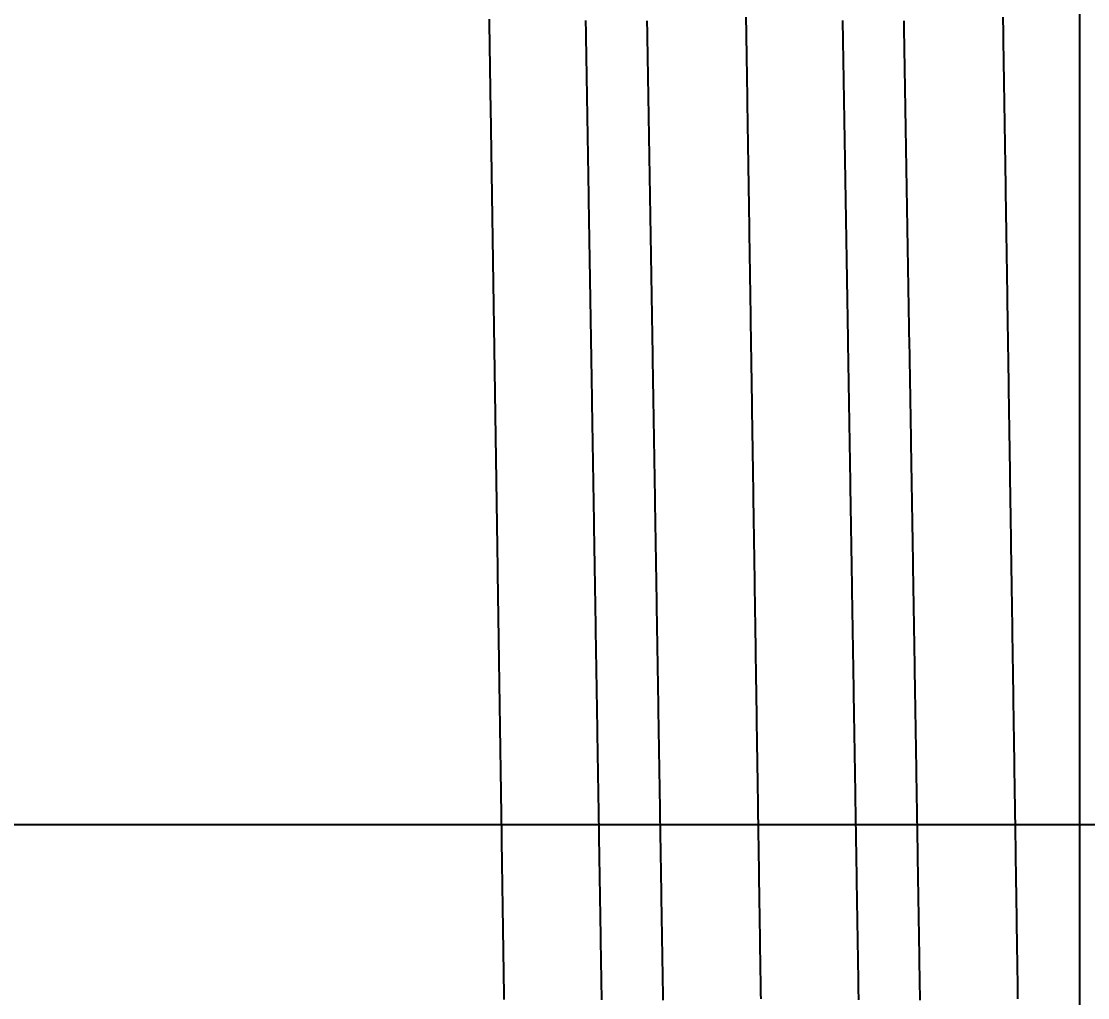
# Model space of a CAD drawing. Header units: millimetres. Extents: x 0 to 5600, y -67 to 2530.
# Drawn here: x 4103.94 to 4110.33, y 1457.49 to 1463.34 of the extents above; entities that cross this region are included whole.
import ezdxf
from ezdxf.lldxf.tags import DXFTag

# ---------------------------------------------------------------- set-up
doc = ezdxf.new("R2010")
doc.units = ezdxf.units.MM
for name, color, linetype in [('내부선 및 부속', 4, 'Continuous'), ('중심선', 1, 'DASHED'), ('치수선', 7, 'Continuous')]:
    doc.layers.add(name, color=color, linetype=linetype)
doc.styles.add('____', font='')
doc.styles.get('____').set_extended_font_data('굴림')
tags = doc.linetypes.add('DASHED', pattern=[25.72, 12.86, -12.86]).pattern_tags.tags
tags[6:7] = [DXFTag(74, 4), DXFTag(75, 0), DXFTag(340, '0'), DXFTag(46, 0.0), DXFTag(50, 0.0), DXFTag(44, 0.0), DXFTag(45, 0.0)]
tags[4:5] = [DXFTag(74, 4), DXFTag(75, 0), DXFTag(340, '0'), DXFTag(46, 0.0), DXFTag(50, 0.0), DXFTag(44, 0.0), DXFTag(45, 0.0)]
doc.dimstyles.new('MSADIM', dxfattribs={"dimtxt": 33, "dimasz": 17, "dimexe": 10, "dimexo": 7.5, "dimgap": 10, "dimtad": 0, "dimtih": 1, "dimtoh": 1, "dimdec": 0, "dimzin": 1, "dimdsep": 46, "dimtxsty": '____', "dimcen": 11.25, "dimadec": 0, "dimazin": 0, "dimtfac": 1, "dimtdec": 0, "dimtix": 1, "dimtmove": 0, "dimatfit": 3, "dimfxl": 1, "dimtolj": 1, "dimtzin": 1, "dimarcsym": 0})

# ---------------------------------------------------------------- blocks, each defined once
blk = doc.blocks.new('*D6')
at = {"layer": '치수선', "color": 0, "linetype": 'Continuous', "lineweight": -2, "transparency": 16777216}
for p, q in [((4756.2135, 1571.0221), (4756.2135, 1227.9146)), ((4056.2135, 1376.0221), (4056.2135, 1227.9146)), ((4073.2135, 1237.9146), (4369.083, 1237.9146)), ((4739.2135, 1237.9146), (4443.344, 1237.9146))]:
    blk.add_line(p, q, dxfattribs=at)
at = {"layer": '치수선', "color": 0, "linetype": 'Continuous', "transparency": 16777216}
for points in [[(4073.2135, 1240.7479), (4073.2135, 1235.0813), (4056.2135, 1237.9146)], [(4739.2135, 1240.7479), (4739.2135, 1235.0813), (4756.2135, 1237.9146)]]:
    blk.add_solid(points, dxfattribs=at)
at = {"layer": '치수선', "color": 0, "linetype": 'Continuous', "transparency": 16777216, "insert": (4406.2135, 1237.9146), "char_height": 25, "attachment_point": 5, "style": '____'}
blk.add_mtext('\\A1;700', dxfattribs=at)

msp = doc.modelspace()

# ---------------------------------------------------------------- linework, layer by layer
at = {"layer": '내부선 및 부속', "linetype": 'Continuous'}
msp.add_line((4110.2843, 1476.8664), (4110.2843, 1440.1779), dxfattribs=at)
at = {"layer": '내부선 및 부속', "linetype": 'Continuous', "flags": 128}
for points in [[(4106.7464, 1463.3521), (4106.7474, 1463.3261), (4106.7474, 1463.2991), (4106.7474, 1463.2731), (4106.7484, 1463.2471), (4106.7484, 1463.2201), (4106.7494, 1463.1941), (4106.7494, 1463.1681), (4106.7494, 1463.1411), (4106.7504, 1463.1151), (4106.7504, 1463.0891), (4106.7514, 1463.0621), (4106.7514, 1463.0361), (4106.7514, 1463.0101), (4106.7524, 1462.9831), (4106.7524, 1462.9571), (4106.7534, 1462.9301), (4106.7534, 1462.9041), (4106.7534, 1462.8781), (4106.7544, 1462.8511), (4106.7544, 1462.8251), (4106.7554, 1462.7991), (4106.7554, 1462.7721), (4106.7564, 1462.7461), (4106.7564, 1462.7201), (4106.7564, 1462.6931), (4106.7574, 1462.6671), (4106.7574, 1462.6411), (4106.7584, 1462.6141), (4106.7584, 1462.5881), (4106.7584, 1462.5621), (4106.7594, 1462.5351), (4106.7594, 1462.5091), (4106.7604, 1462.4831), (4106.7604, 1462.4561), (4106.7604, 1462.4301), (4106.7614, 1462.4041), (4106.7614, 1462.3771), (4106.7624, 1462.3511), (4106.7624, 1462.3241), (4106.7624, 1462.2981), (4106.7634, 1462.2721), (4106.7634, 1462.2451), (4106.7644, 1462.2191), (4106.7644, 1462.1931), (4106.7644, 1462.1661), (4106.7654, 1462.1401), (4106.7654, 1462.1141), (4106.7664, 1462.0871), (4106.7664, 1462.0611), (4106.7664, 1462.0351), (4106.7674, 1462.0081), (4106.7674, 1461.9821), (4106.7684, 1461.9561), (4106.7684, 1461.9291), (4106.7684, 1461.9031), (4106.7694, 1461.8771), (4106.7694, 1461.8501), (4106.7704, 1461.8241), (4106.7704, 1461.7981), (4106.7704, 1461.7711), (4106.7704, 1461.7711), (4106.7714, 1461.7451), (4106.7714, 1461.7181), (4106.7724, 1461.6921), (4106.7724, 1461.6661), (4106.7724, 1461.6391), (4106.7734, 1461.6131), (4106.7734, 1461.5871), (4106.7744, 1461.5601), (4106.7744, 1461.5341), (4106.7744, 1461.5081), (4106.7754, 1461.4811), (4106.7754, 1461.4551), (4106.7764, 1461.4291), (4106.7764, 1461.4021), (4106.7764, 1461.3761), (4106.7774, 1461.3501), (4106.7774, 1461.3231), (4106.7784, 1461.2971), (4106.7784, 1461.2711), (4106.7784, 1461.2441), (4106.7794, 1461.2181), (4106.7794, 1461.1921), (4106.7804, 1461.1651), (4106.7804, 1461.1391), (4106.7804, 1461.1121), (4106.7814, 1461.0861), (4106.7814, 1461.0601), (4106.7824, 1461.0331), (4106.7824, 1461.0071), (4106.7824, 1460.9811), (4106.7834, 1460.9541), (4106.7834, 1460.9281), (4106.7844, 1460.9021), (4106.7844, 1460.8751), (4106.7844, 1460.8491), (4106.7854, 1460.8231), (4106.7854, 1460.7961), (4106.7864, 1460.7701), (4106.7864, 1460.7441), (4106.7864, 1460.7171), (4106.7874, 1460.6911), (4106.7874, 1460.6651), (4106.7884, 1460.6381), (4106.7884, 1460.6121), (4106.7884, 1460.5861), (4106.7894, 1460.5591), (4106.7894, 1460.5331), (4106.7904, 1460.5061), (4106.7904, 1460.4801), (4106.7904, 1460.4541), (4106.7914, 1460.4271), (4106.7914, 1460.4011), (4106.7924, 1460.3751), (4106.7924, 1460.3481), (4106.7924, 1460.3221), (4106.7934, 1460.2961), (4106.7934, 1460.2691), (4106.7944, 1460.2431), (4106.7944, 1460.2171), (4106.7944, 1460.1901), (4106.7954, 1460.1641), (4106.7954, 1460.1381), (4106.7964, 1460.1111), (4106.7964, 1460.0851), (4106.7964, 1460.0591), (4106.7974, 1460.0321), (4106.7974, 1460.0061), (4106.7974, 1459.9801), (4106.7984, 1459.9531), (4106.7984, 1459.9271), (4106.7994, 1459.9001), (4106.7994, 1459.8741), (4106.7994, 1459.8481), (4106.8004, 1459.8211), (4106.8004, 1459.7951), (4106.8014, 1459.7691), (4106.8014, 1459.7421), (4106.8014, 1459.7161), (4106.8024, 1459.6901), (4106.8024, 1459.6631), (4106.8034, 1459.6371), (4106.8034, 1459.6111), (4106.8034, 1459.5841), (4106.8044, 1459.5581), (4106.8044, 1459.5321), (4106.8054, 1459.5051), (4106.8054, 1459.4791), (4106.8054, 1459.4531), (4106.8064, 1459.4261), (4106.8064, 1459.4001), (4106.8074, 1459.3741), (4106.8074, 1459.3471), (4106.8074, 1459.3211), (4106.8084, 1459.2941), (4106.8084, 1459.2681), (4106.8094, 1459.2421), (4106.8094, 1459.2151), (4106.8094, 1459.1891), (4106.8104, 1459.1631), (4106.8104, 1459.1361), (4106.8104, 1459.1361), (4106.8104, 1459.1101), (4106.8114, 1459.0841), (4106.8114, 1459.0571), (4106.8124, 1459.0311), (4106.8124, 1459.0051), (4106.8124, 1458.9781), (4106.8134, 1458.9521), (4106.8134, 1458.9261), (4106.8144, 1458.8991), (4106.8144, 1458.8731), (4106.8144, 1458.8471), (4106.8154, 1458.8201), (4106.8154, 1458.7941), (4106.8164, 1458.7681), (4106.8164, 1458.7411), (4106.8164, 1458.7151), (4106.8174, 1458.6881), (4106.8174, 1458.6621), (4106.8184, 1458.6361), (4106.8184, 1458.6091), (4106.8184, 1458.5831), (4106.8194, 1458.5571), (4106.8194, 1458.5301), (4106.8204, 1458.5041), (4106.8204, 1458.4781), (4106.8204, 1458.4511), (4106.8214, 1458.4251), (4106.8214, 1458.3991), (4106.8214, 1458.3721), (4106.8224, 1458.3461), (4106.8224, 1458.3201), (4106.8234, 1458.2931), (4106.8234, 1458.2671), (4106.8234, 1458.2411), (4106.8244, 1458.2141), (4106.8244, 1458.1881), (4106.8254, 1458.1621), (4106.8254, 1458.1351), (4106.8254, 1458.1091), (4106.8264, 1458.0821), (4106.8264, 1458.0561), (4106.8274, 1458.0301), (4106.8274, 1458.0031), (4106.8274, 1457.9771), (4106.8284, 1457.9511), (4106.8284, 1457.9241), (4106.8294, 1457.8981), (4106.8294, 1457.8721), (4106.8294, 1457.8451), (4106.8304, 1457.8191), (4106.8304, 1457.7931), (4106.8314, 1457.7661), (4106.8314, 1457.7401), (4106.8314, 1457.7141), (4106.8324, 1457.6871), (4106.8324, 1457.6611), (4106.8334, 1457.6351), (4106.8334, 1457.6081), (4106.8334, 1457.5821), (4106.8344, 1457.5561), (4106.8344, 1457.5291), (4106.8344, 1457.5031), (4106.8354, 1457.4761)], [(4107.4224, 1457.4731), (4107.4224, 1457.4961), (4107.4224, 1457.5201), (4107.4214, 1457.5441), (4107.4214, 1457.5681), (4107.4214, 1457.5681), (4107.4204, 1457.5921), (4107.4204, 1457.6161), (4107.4204, 1457.6401), (4107.4194, 1457.6631), (4107.4194, 1457.6871), (4107.4194, 1457.7111), (4107.4184, 1457.7351), (4107.4184, 1457.7591), (4107.4174, 1457.7831), (4107.4174, 1457.8071), (4107.4174, 1457.8311), (4107.4164, 1457.8541), (4107.4164, 1457.8781), (4107.4164, 1457.9021), (4107.4154, 1457.9261), (4107.4154, 1457.9501), (4107.4144, 1457.9741), (4107.4144, 1457.9981), (4107.4144, 1458.0211), (4107.4134, 1458.0451), (4107.4134, 1458.0691), (4107.4124, 1458.0931), (4107.4124, 1458.1171), (4107.4124, 1458.1411), (4107.4114, 1458.1651), (4107.4114, 1458.1891), (4107.4114, 1458.2121), (4107.4104, 1458.2361), (4107.4104, 1458.2601), (4107.4094, 1458.2841), (4107.4094, 1458.3081), (4107.4094, 1458.3321), (4107.4084, 1458.3561), (4107.4084, 1458.3791), (4107.4074, 1458.4031), (4107.4074, 1458.4271), (4107.4074, 1458.4511), (4107.4064, 1458.4751), (4107.4064, 1458.4991), (4107.4064, 1458.5231), (4107.4054, 1458.5461), (4107.4054, 1458.5701), (4107.4044, 1458.5941), (4107.4044, 1458.6181), (4107.4044, 1458.6421), (4107.4034, 1458.6661), (4107.4034, 1458.6901), (4107.4024, 1458.7141), (4107.4024, 1458.7371), (4107.4024, 1458.7611), (4107.4014, 1458.7851), (4107.4014, 1458.8091), (4107.4014, 1458.8331), (4107.4004, 1458.8571), (4107.4004, 1458.8811), (4107.3994, 1458.9041), (4107.3994, 1458.9281), (4107.3994, 1458.9521), (4107.3984, 1458.9761), (4107.3984, 1459.0001), (4107.3974, 1459.0241), (4107.3974, 1459.0481), (4107.3974, 1459.0721), (4107.3964, 1459.0951), (4107.3964, 1459.1191), (4107.3964, 1459.1431), (4107.3954, 1459.1671), (4107.3954, 1459.1911), (4107.3944, 1459.2151), (4107.3944, 1459.2391), (4107.3944, 1459.2621), (4107.3934, 1459.2861), (4107.3934, 1459.3101), (4107.3924, 1459.3341), (4107.3924, 1459.3581), (4107.3924, 1459.3821), (4107.3914, 1459.4061), (4107.3914, 1459.4291), (4107.3914, 1459.4531), (4107.3904, 1459.4771), (4107.3904, 1459.5011), (4107.3894, 1459.5251), (4107.3894, 1459.5491), (4107.3894, 1459.5731), (4107.3884, 1459.5971), (4107.3884, 1459.6201), (4107.3874, 1459.6441), (4107.3874, 1459.6681), (4107.3874, 1459.6921), (4107.3864, 1459.7161), (4107.3864, 1459.7401), (4107.3864, 1459.7641), (4107.3854, 1459.7871), (4107.3854, 1459.8111), (4107.3844, 1459.8351), (4107.3844, 1459.8591), (4107.3844, 1459.8831), (4107.3834, 1459.9071), (4107.3834, 1459.9311), (4107.3824, 1459.9551), (4107.3824, 1459.9551), (4107.3824, 1459.9781), (4107.3824, 1460.0021), (4107.3814, 1460.0261), (4107.3814, 1460.0501), (4107.3814, 1460.0741), (4107.3804, 1460.0981), (4107.3804, 1460.1221), (4107.3794, 1460.1451), (4107.3794, 1460.1691), (4107.3794, 1460.1931), (4107.3784, 1460.2171), (4107.3784, 1460.2411), (4107.3774, 1460.2651), (4107.3774, 1460.2891), (4107.3774, 1460.3121), (4107.3764, 1460.3361), (4107.3764, 1460.3601), (4107.3764, 1460.3841), (4107.3754, 1460.4081), (4107.3754, 1460.4321), (4107.3744, 1460.4561), (4107.3744, 1460.4801), (4107.3744, 1460.5031), (4107.3734, 1460.5271), (4107.3734, 1460.5511), (4107.3724, 1460.5751), (4107.3724, 1460.5991), (4107.3724, 1460.6231), (4107.3714, 1460.6471), (4107.3714, 1460.6701), (4107.3714, 1460.6941), (4107.3704, 1460.7181), (4107.3704, 1460.7421), (4107.3694, 1460.7661), (4107.3694, 1460.7901), (4107.3694, 1460.8141), (4107.3684, 1460.8381), (4107.3684, 1460.8611), (4107.3674, 1460.8851), (4107.3674, 1460.9091), (4107.3674, 1460.9331), (4107.3664, 1460.9571), (4107.3664, 1460.9811), (4107.3654, 1461.0051), (4107.3654, 1461.0281), (4107.3654, 1461.0521), (4107.3644, 1461.0761), (4107.3644, 1461.1001), (4107.3644, 1461.1241), (4107.3634, 1461.1481), (4107.3634, 1461.1721), (4107.3624, 1461.1951), (4107.3624, 1461.2191), (4107.3624, 1461.2431), (4107.3614, 1461.2671), (4107.3614, 1461.2911), (4107.3604, 1461.3151), (4107.3604, 1461.3391), (4107.3604, 1461.3631), (4107.3594, 1461.3861), (4107.3594, 1461.4101), (4107.3584, 1461.4341), (4107.3584, 1461.4581), (4107.3584, 1461.4821), (4107.3574, 1461.5061), (4107.3574, 1461.5301), (4107.3574, 1461.5531), (4107.3564, 1461.5771), (4107.3564, 1461.6011), (4107.3554, 1461.6251), (4107.3554, 1461.6491), (4107.3554, 1461.6731), (4107.3544, 1461.6971), (4107.3544, 1461.7211), (4107.3534, 1461.7441), (4107.3534, 1461.7681), (4107.3534, 1461.7921), (4107.3524, 1461.8161), (4107.3524, 1461.8401), (4107.3514, 1461.8641), (4107.3514, 1461.8881), (4107.3514, 1461.9111), (4107.3504, 1461.9351), (4107.3504, 1461.9591), (4107.3494, 1461.9831), (4107.3494, 1462.0071), (4107.3494, 1462.0311), (4107.3484, 1462.0551), (4107.3484, 1462.0781), (4107.3474, 1462.1021), (4107.3474, 1462.1261), (4107.3474, 1462.1501), (4107.3464, 1462.1741), (4107.3464, 1462.1981), (4107.3454, 1462.2221), (4107.3454, 1462.2461), (4107.3454, 1462.2691), (4107.3444, 1462.2931), (4107.3444, 1462.3171), (4107.3444, 1462.3411), (4107.3444, 1462.3411), (4107.3434, 1462.3651), (4107.3434, 1462.3891), (4107.3424, 1462.4131), (4107.3424, 1462.4361), (4107.3424, 1462.4601), (4107.3414, 1462.4841), (4107.3414, 1462.5081), (4107.3404, 1462.5321), (4107.3404, 1462.5561), (4107.3404, 1462.5801), (4107.3394, 1462.6041), (4107.3394, 1462.6271), (4107.3384, 1462.6511), (4107.3384, 1462.6751), (4107.3384, 1462.6991), (4107.3374, 1462.7231), (4107.3374, 1462.7471), (4107.3364, 1462.7711), (4107.3364, 1462.7941), (4107.3364, 1462.8181), (4107.3354, 1462.8421), (4107.3354, 1462.8661), (4107.3344, 1462.8901), (4107.3344, 1462.9141), (4107.3344, 1462.9381), (4107.3334, 1462.9611), (4107.3334, 1462.9851), (4107.3324, 1463.0091), (4107.3324, 1463.0331), (4107.3324, 1463.0571), (4107.3314, 1463.0811), (4107.3314, 1463.1051), (4107.3304, 1463.1291), (4107.3304, 1463.1521), (4107.3304, 1463.1761), (4107.3294, 1463.2001), (4107.3294, 1463.2241), (4107.3284, 1463.2481), (4107.3284, 1463.2721), (4107.3284, 1463.2961), (4107.3274, 1463.3191), (4107.3274, 1463.3431)], [(4107.7904, 1457.4711), (4107.7894, 1457.4951), (4107.7894, 1457.5191), (4107.7894, 1457.5431), (4107.7884, 1457.5671), (4107.7884, 1457.5911), (4107.7884, 1457.5911), (4107.7874, 1457.6141), (4107.7874, 1457.6381), (4107.7874, 1457.6621), (4107.7864, 1457.6861), (4107.7864, 1457.7101), (4107.7854, 1457.7341), (4107.7854, 1457.7581), (4107.7854, 1457.7821), (4107.7844, 1457.8051), (4107.7844, 1457.8291), (4107.7844, 1457.8531), (4107.7834, 1457.8771), (4107.7834, 1457.9011), (4107.7824, 1457.9251), (4107.7824, 1457.9491), (4107.7824, 1457.9721), (4107.7814, 1457.9961), (4107.7814, 1458.0201), (4107.7804, 1458.0441), (4107.7804, 1458.0681), (4107.7804, 1458.0921), (4107.7794, 1458.1161), (4107.7794, 1458.1401), (4107.7794, 1458.1631), (4107.7784, 1458.1871), (4107.7784, 1458.2111), (4107.7774, 1458.2351), (4107.7774, 1458.2591), (4107.7774, 1458.2831), (4107.7764, 1458.3071), (4107.7764, 1458.3301), (4107.7764, 1458.3541), (4107.7754, 1458.3781), (4107.7754, 1458.4021), (4107.7744, 1458.4261), (4107.7744, 1458.4501), (4107.7744, 1458.4741), (4107.7734, 1458.4971), (4107.7734, 1458.5211), (4107.7724, 1458.5451), (4107.7724, 1458.5691), (4107.7724, 1458.5931), (4107.7714, 1458.6171), (4107.7714, 1458.6411), (4107.7714, 1458.6651), (4107.7704, 1458.6881), (4107.7704, 1458.7121), (4107.7694, 1458.7361), (4107.7694, 1458.7601), (4107.7694, 1458.7841), (4107.7684, 1458.8081), (4107.7684, 1458.8321), (4107.7674, 1458.8551), (4107.7674, 1458.8791), (4107.7674, 1458.9031), (4107.7664, 1458.9271), (4107.7664, 1458.9511), (4107.7664, 1458.9751), (4107.7654, 1458.9991), (4107.7654, 1459.0231), (4107.7644, 1459.0461), (4107.7644, 1459.0701), (4107.7644, 1459.0941), (4107.7634, 1459.1181), (4107.7634, 1459.1421), (4107.7624, 1459.1661), (4107.7624, 1459.1901), (4107.7624, 1459.2131), (4107.7614, 1459.2371), (4107.7614, 1459.2611), (4107.7614, 1459.2851), (4107.7604, 1459.3091), (4107.7604, 1459.3331), (4107.7594, 1459.3571), (4107.7594, 1459.3801), (4107.7594, 1459.4041), (4107.7584, 1459.4281), (4107.7584, 1459.4521), (4107.7574, 1459.4761), (4107.7574, 1459.5001), (4107.7574, 1459.5241), (4107.7564, 1459.5481), (4107.7564, 1459.5711), (4107.7564, 1459.5951), (4107.7554, 1459.6191), (4107.7554, 1459.6431), (4107.7544, 1459.6671), (4107.7544, 1459.6911), (4107.7544, 1459.7151), (4107.7534, 1459.7381), (4107.7534, 1459.7621), (4107.7524, 1459.7861), (4107.7524, 1459.8101), (4107.7524, 1459.8341), (4107.7514, 1459.8581), (4107.7514, 1459.8821), (4107.7514, 1459.9061), (4107.7504, 1459.9291), (4107.7504, 1459.9531), (4107.7494, 1459.9771), (4107.7494, 1459.9771), (4107.7494, 1460.0011), (4107.7494, 1460.0251), (4107.7484, 1460.0491), (4107.7484, 1460.0731), (4107.7474, 1460.0961), (4107.7474, 1460.1201), (4107.7474, 1460.1441), (4107.7464, 1460.1681), (4107.7464, 1460.1921), (4107.7464, 1460.2161), (4107.7454, 1460.2401), (4107.7454, 1460.2631), (4107.7444, 1460.2871), (4107.7444, 1460.3111), (4107.7444, 1460.3351), (4107.7434, 1460.3591), (4107.7434, 1460.3831), (4107.7424, 1460.4071), (4107.7424, 1460.4311), (4107.7424, 1460.4541), (4107.7414, 1460.4781), (4107.7414, 1460.5021), (4107.7414, 1460.5261), (4107.7404, 1460.5501), (4107.7404, 1460.5741), (4107.7394, 1460.5981), (4107.7394, 1460.6211), (4107.7394, 1460.6451), (4107.7384, 1460.6691), (4107.7384, 1460.6931), (4107.7374, 1460.7171), (4107.7374, 1460.7411), (4107.7374, 1460.7651), (4107.7364, 1460.7891), (4107.7364, 1460.8121), (4107.7354, 1460.8361), (4107.7354, 1460.8601), (4107.7354, 1460.8841), (4107.7344, 1460.9081), (4107.7344, 1460.9321), (4107.7344, 1460.9561), (4107.7334, 1460.9791), (4107.7334, 1461.0031), (4107.7324, 1461.0271), (4107.7324, 1461.0511), (4107.7324, 1461.0751), (4107.7314, 1461.0991), (4107.7314, 1461.1231), (4107.7304, 1461.1461), (4107.7304, 1461.1701), (4107.7304, 1461.1941), (4107.7294, 1461.2181), (4107.7294, 1461.2421), (4107.7284, 1461.2661), (4107.7284, 1461.2901), (4107.7284, 1461.3141), (4107.7274, 1461.3371), (4107.7274, 1461.3611), (4107.7274, 1461.3851), (4107.7264, 1461.4091), (4107.7264, 1461.4331), (4107.7254, 1461.4571), (4107.7254, 1461.4811), (4107.7254, 1461.5041), (4107.7244, 1461.5281), (4107.7244, 1461.5521), (4107.7234, 1461.5761), (4107.7234, 1461.6001), (4107.7234, 1461.6241), (4107.7224, 1461.6481), (4107.7224, 1461.6721), (4107.7214, 1461.6951), (4107.7214, 1461.7191), (4107.7214, 1461.7431), (4107.7204, 1461.7671), (4107.7204, 1461.7911), (4107.7194, 1461.8151), (4107.7194, 1461.8391), (4107.7194, 1461.8621), (4107.7184, 1461.8861), (4107.7184, 1461.9101), (4107.7184, 1461.9341), (4107.7174, 1461.9581), (4107.7174, 1461.9821), (4107.7164, 1462.0061), (4107.7164, 1462.0291), (4107.7164, 1462.0531), (4107.7154, 1462.0771), (4107.7154, 1462.1011), (4107.7144, 1462.1251), (4107.7144, 1462.1491), (4107.7144, 1462.1731), (4107.7134, 1462.1971), (4107.7134, 1462.2201), (4107.7124, 1462.2441), (4107.7124, 1462.2681), (4107.7124, 1462.2921), (4107.7114, 1462.3161), (4107.7114, 1462.3401), (4107.7104, 1462.3641), (4107.7104, 1462.3641), (4107.7104, 1462.3871), (4107.7104, 1462.4111), (4107.7094, 1462.4351), (4107.7094, 1462.4591), (4107.7084, 1462.4831), (4107.7084, 1462.5071), (4107.7084, 1462.5311), (4107.7074, 1462.5551), (4107.7074, 1462.5781), (4107.7064, 1462.6021), (4107.7064, 1462.6261), (4107.7064, 1462.6501), (4107.7054, 1462.6741), (4107.7054, 1462.6981), (4107.7044, 1462.7221), (4107.7044, 1462.7451), (4107.7044, 1462.7691), (4107.7034, 1462.7931), (4107.7034, 1462.8171), (4107.7024, 1462.8411), (4107.7024, 1462.8651), (4107.7024, 1462.8891), (4107.7014, 1462.9121), (4107.7014, 1462.9361), (4107.7004, 1462.9601), (4107.7004, 1462.9841), (4107.7004, 1463.0081), (4107.6994, 1463.0321), (4107.6994, 1463.0561), (4107.6984, 1463.0801), (4107.6984, 1463.1031), (4107.6984, 1463.1271), (4107.6974, 1463.1511), (4107.6974, 1463.1751), (4107.6964, 1463.1991), (4107.6964, 1463.2231), (4107.6964, 1463.2471), (4107.6954, 1463.2701), (4107.6954, 1463.2941), (4107.6944, 1463.3181), (4107.6944, 1463.3421)], [(4108.2864, 1463.3631), (4108.2864, 1463.3321), (4108.2874, 1463.3011), (4108.2874, 1463.2701), (4108.2884, 1463.2391), (4108.2884, 1463.2081), (4108.2894, 1463.1771), (4108.2894, 1463.1451), (4108.2904, 1463.1141), (4108.2904, 1463.0831), (4108.2914, 1463.0521), (4108.2914, 1463.0211), (4108.2924, 1462.9901), (4108.2924, 1462.9591), (4108.2934, 1462.9271), (4108.2934, 1462.8961), (4108.2944, 1462.8651), (4108.2944, 1462.8341), (4108.2944, 1462.8031), (4108.2954, 1462.7721), (4108.2954, 1462.7411), (4108.2964, 1462.7101), (4108.2964, 1462.6781), (4108.2974, 1462.6471), (4108.2974, 1462.6161), (4108.2984, 1462.5851), (4108.2984, 1462.5541), (4108.2994, 1462.5231), (4108.2994, 1462.4921), (4108.2994, 1462.4921), (4108.3004, 1462.4601), (4108.3004, 1462.4291), (4108.3014, 1462.3981), (4108.3014, 1462.3671), (4108.3024, 1462.3361), (4108.3024, 1462.3051), (4108.3034, 1462.2741), (4108.3034, 1462.2431), (4108.3044, 1462.2111), (4108.3044, 1462.1801), (4108.3054, 1462.1491), (4108.3054, 1462.1181), (4108.3054, 1462.0871), (4108.3064, 1462.0561), (4108.3064, 1462.0251), (4108.3074, 1461.9931), (4108.3074, 1461.9621), (4108.3084, 1461.9311), (4108.3084, 1461.9001), (4108.3094, 1461.8691), (4108.3094, 1461.8381), (4108.3104, 1461.8071), (4108.3104, 1461.7751), (4108.3114, 1461.7441), (4108.3114, 1461.7131), (4108.3124, 1461.6821), (4108.3124, 1461.6511), (4108.3134, 1461.6201), (4108.3134, 1461.5891), (4108.3144, 1461.5581), (4108.3144, 1461.5261), (4108.3144, 1461.4951), (4108.3154, 1461.4641), (4108.3154, 1461.4331), (4108.3164, 1461.4021), (4108.3164, 1461.3711), (4108.3174, 1461.3401), (4108.3174, 1461.3081), (4108.3184, 1461.2771), (4108.3184, 1461.2461), (4108.3194, 1461.2151), (4108.3194, 1461.1841), (4108.3204, 1461.1531), (4108.3204, 1461.1221), (4108.3214, 1461.0911), (4108.3214, 1461.0591), (4108.3224, 1461.0281), (4108.3224, 1460.9971), (4108.3224, 1460.9661), (4108.3234, 1460.9351), (4108.3234, 1460.9041), (4108.3244, 1460.8731), (4108.3244, 1460.8411), (4108.3254, 1460.8101), (4108.3254, 1460.7791), (4108.3264, 1460.7481), (4108.3264, 1460.7171), (4108.3274, 1460.6861), (4108.3274, 1460.6551), (4108.3284, 1460.6241), (4108.3284, 1460.5921), (4108.3294, 1460.5611), (4108.3294, 1460.5301), (4108.3304, 1460.4991), (4108.3304, 1460.4681), (4108.3304, 1460.4371), (4108.3314, 1460.4061), (4108.3314, 1460.3741), (4108.3324, 1460.3431), (4108.3324, 1460.3121), (4108.3334, 1460.2811), (4108.3334, 1460.2501), (4108.3344, 1460.2191), (4108.3344, 1460.1881), (4108.3354, 1460.1571), (4108.3354, 1460.1251), (4108.3364, 1460.0941), (4108.3364, 1460.0631), (4108.3374, 1460.0321), (4108.3374, 1460.0011), (4108.3374, 1459.9701), (4108.3384, 1459.9391), (4108.3384, 1459.9071), (4108.3394, 1459.8761), (4108.3394, 1459.8451), (4108.3404, 1459.8141), (4108.3404, 1459.7831), (4108.3414, 1459.7521), (4108.3414, 1459.7211), (4108.3424, 1459.6901), (4108.3424, 1459.6581), (4108.3434, 1459.6271), (4108.3434, 1459.5961), (4108.3444, 1459.5651), (4108.3444, 1459.5341), (4108.3444, 1459.5031), (4108.3454, 1459.4721), (4108.3454, 1459.4401), (4108.3464, 1459.4091), (4108.3464, 1459.3781), (4108.3464, 1459.3781), (4108.3474, 1459.3471), (4108.3474, 1459.3161), (4108.3484, 1459.2851), (4108.3484, 1459.2541), (4108.3494, 1459.2231), (4108.3494, 1459.1911), (4108.3504, 1459.1601), (4108.3504, 1459.1291), (4108.3504, 1459.0981), (4108.3514, 1459.0671), (4108.3514, 1459.0361), (4108.3524, 1459.0051), (4108.3524, 1458.9731), (4108.3534, 1458.9421), (4108.3534, 1458.9111), (4108.3544, 1458.8801), (4108.3544, 1458.8491), (4108.3554, 1458.8181), (4108.3554, 1458.7871), (4108.3564, 1458.7561), (4108.3564, 1458.7241), (4108.3574, 1458.6931), (4108.3574, 1458.6621), (4108.3574, 1458.6311), (4108.3584, 1458.6001), (4108.3584, 1458.5691), (4108.3594, 1458.5381), (4108.3594, 1458.5061), (4108.3604, 1458.4751), (4108.3604, 1458.4441), (4108.3614, 1458.4131), (4108.3614, 1458.3821), (4108.3624, 1458.3511), (4108.3624, 1458.3201), (4108.3634, 1458.2891), (4108.3634, 1458.2571), (4108.3644, 1458.2261), (4108.3644, 1458.1951), (4108.3644, 1458.1641), (4108.3654, 1458.1331), (4108.3654, 1458.1021), (4108.3664, 1458.0711), (4108.3664, 1458.0391), (4108.3674, 1458.0081), (4108.3674, 1457.9771), (4108.3684, 1457.9461), (4108.3684, 1457.9151), (4108.3694, 1457.8841), (4108.3694, 1457.8531), (4108.3704, 1457.8211), (4108.3704, 1457.7901), (4108.3704, 1457.7591), (4108.3714, 1457.7281), (4108.3714, 1457.6971), (4108.3724, 1457.6661), (4108.3724, 1457.6351), (4108.3734, 1457.6041), (4108.3734, 1457.5721), (4108.3744, 1457.5411), (4108.3744, 1457.5101), (4108.3754, 1457.4791)], [(4108.9624, 1457.4731), (4108.9624, 1457.4961), (4108.9614, 1457.5201), (4108.9614, 1457.5441), (4108.9614, 1457.5681), (4108.9614, 1457.5681), (4108.9604, 1457.5921), (4108.9604, 1457.6161), (4108.9604, 1457.6401), (4108.9594, 1457.6631), (4108.9594, 1457.6871), (4108.9584, 1457.7111), (4108.9584, 1457.7351), (4108.9584, 1457.7591), (4108.9574, 1457.7831), (4108.9574, 1457.8071), (4108.9564, 1457.8311), (4108.9564, 1457.8541), (4108.9564, 1457.8781), (4108.9554, 1457.9021), (4108.9554, 1457.9261), (4108.9554, 1457.9501), (4108.9544, 1457.9741), (4108.9544, 1457.9981), (4108.9534, 1458.0211), (4108.9534, 1458.0451), (4108.9534, 1458.0691), (4108.9524, 1458.0931), (4108.9524, 1458.1171), (4108.9514, 1458.1411), (4108.9514, 1458.1651), (4108.9514, 1458.1891), (4108.9504, 1458.2121), (4108.9504, 1458.2361), (4108.9504, 1458.2601), (4108.9494, 1458.2841), (4108.9494, 1458.3081), (4108.9484, 1458.3321), (4108.9484, 1458.3561), (4108.9484, 1458.3791), (4108.9474, 1458.4031), (4108.9474, 1458.4271), (4108.9474, 1458.4511), (4108.9464, 1458.4751), (4108.9464, 1458.4991), (4108.9454, 1458.5231), (4108.9454, 1458.5461), (4108.9454, 1458.5701), (4108.9444, 1458.5941), (4108.9444, 1458.6181), (4108.9434, 1458.6421), (4108.9434, 1458.6661), (4108.9434, 1458.6901), (4108.9424, 1458.7141), (4108.9424, 1458.7371), (4108.9424, 1458.7611), (4108.9414, 1458.7851), (4108.9414, 1458.8091), (4108.9404, 1458.8331), (4108.9404, 1458.8571), (4108.9404, 1458.8811), (4108.9394, 1458.9041), (4108.9394, 1458.9281), (4108.9384, 1458.9521), (4108.9384, 1458.9761), (4108.9384, 1459.0001), (4108.9374, 1459.0241), (4108.9374, 1459.0481), (4108.9374, 1459.0721), (4108.9364, 1459.0951), (4108.9364, 1459.1191), (4108.9354, 1459.1431), (4108.9354, 1459.1671), (4108.9354, 1459.1911), (4108.9344, 1459.2151), (4108.9344, 1459.2391), (4108.9334, 1459.2621), (4108.9334, 1459.2861), (4108.9334, 1459.3101), (4108.9324, 1459.3341), (4108.9324, 1459.3581), (4108.9324, 1459.3821), (4108.9314, 1459.4061), (4108.9314, 1459.4291), (4108.9304, 1459.4531), (4108.9304, 1459.4771), (4108.9304, 1459.5011), (4108.9294, 1459.5251), (4108.9294, 1459.5491), (4108.9284, 1459.5731), (4108.9284, 1459.5971), (4108.9284, 1459.6201), (4108.9274, 1459.6441), (4108.9274, 1459.6681), (4108.9274, 1459.6921), (4108.9264, 1459.7161), (4108.9264, 1459.7401), (4108.9254, 1459.7641), (4108.9254, 1459.7871), (4108.9254, 1459.8111), (4108.9244, 1459.8351), (4108.9244, 1459.8591), (4108.9234, 1459.8831), (4108.9234, 1459.9071), (4108.9234, 1459.9311), (4108.9224, 1459.9551), (4108.9224, 1459.9551), (4108.9224, 1459.9781), (4108.9224, 1460.0021), (4108.9214, 1460.0261), (4108.9214, 1460.0501), (4108.9204, 1460.0741), (4108.9204, 1460.0981), (4108.9204, 1460.1221), (4108.9194, 1460.1451), (4108.9194, 1460.1691), (4108.9184, 1460.1931), (4108.9184, 1460.2171), (4108.9184, 1460.2411), (4108.9174, 1460.2651), (4108.9174, 1460.2891), (4108.9174, 1460.3121), (4108.9164, 1460.3361), (4108.9164, 1460.3601), (4108.9154, 1460.3841), (4108.9154, 1460.4081), (4108.9154, 1460.4321), (4108.9144, 1460.4561), (4108.9144, 1460.4801), (4108.9134, 1460.5031), (4108.9134, 1460.5271), (4108.9134, 1460.5511), (4108.9124, 1460.5751), (4108.9124, 1460.5991), (4108.9124, 1460.6231), (4108.9114, 1460.6471), (4108.9114, 1460.6701), (4108.9104, 1460.6941), (4108.9104, 1460.7181), (4108.9104, 1460.7421), (4108.9094, 1460.7661), (4108.9094, 1460.7901), (4108.9084, 1460.8141), (4108.9084, 1460.8381), (4108.9084, 1460.8611), (4108.9074, 1460.8851), (4108.9074, 1460.9091), (4108.9064, 1460.9331), (4108.9064, 1460.9571), (4108.9064, 1460.9811), (4108.9054, 1461.0051), (4108.9054, 1461.0281), (4108.9054, 1461.0521), (4108.9044, 1461.0761), (4108.9044, 1461.1001), (4108.9034, 1461.1241), (4108.9034, 1461.1481), (4108.9034, 1461.1721), (4108.9024, 1461.1951), (4108.9024, 1461.2191), (4108.9014, 1461.2431), (4108.9014, 1461.2671), (4108.9014, 1461.2911), (4108.9004, 1461.3151), (4108.9004, 1461.3391), (4108.8994, 1461.3631), (4108.8994, 1461.3861), (4108.8994, 1461.4101), (4108.8984, 1461.4341), (4108.8984, 1461.4581), (4108.8984, 1461.4821), (4108.8974, 1461.5061), (4108.8974, 1461.5301), (4108.8964, 1461.5531), (4108.8964, 1461.5771), (4108.8964, 1461.6011), (4108.8954, 1461.6251), (4108.8954, 1461.6491), (4108.8944, 1461.6731), (4108.8944, 1461.6971), (4108.8944, 1461.7211), (4108.8934, 1461.7441), (4108.8934, 1461.7681), (4108.8924, 1461.7921), (4108.8924, 1461.8161), (4108.8924, 1461.8401), (4108.8914, 1461.8641), (4108.8914, 1461.8881), (4108.8904, 1461.9111), (4108.8904, 1461.9351), (4108.8904, 1461.9591), (4108.8894, 1461.9831), (4108.8894, 1462.0071), (4108.8884, 1462.0311), (4108.8884, 1462.0551), (4108.8884, 1462.0781), (4108.8874, 1462.1021), (4108.8874, 1462.1261), (4108.8874, 1462.1501), (4108.8864, 1462.1741), (4108.8864, 1462.1981), (4108.8854, 1462.2221), (4108.8854, 1462.2461), (4108.8854, 1462.2691), (4108.8844, 1462.2931), (4108.8844, 1462.3171), (4108.8834, 1462.3411), (4108.8834, 1462.3411), (4108.8834, 1462.3651), (4108.8834, 1462.3891), (4108.8824, 1462.4131), (4108.8824, 1462.4361), (4108.8814, 1462.4601), (4108.8814, 1462.4841), (4108.8814, 1462.5081), (4108.8804, 1462.5321), (4108.8804, 1462.5561), (4108.8794, 1462.5801), (4108.8794, 1462.6041), (4108.8794, 1462.6271), (4108.8784, 1462.6511), (4108.8784, 1462.6751), (4108.8774, 1462.6991), (4108.8774, 1462.7231), (4108.8774, 1462.7471), (4108.8764, 1462.7711), (4108.8764, 1462.7941), (4108.8754, 1462.8181), (4108.8754, 1462.8421), (4108.8754, 1462.8661), (4108.8744, 1462.8901), (4108.8744, 1462.9141), (4108.8734, 1462.9381), (4108.8734, 1462.9611), (4108.8734, 1462.9851), (4108.8724, 1463.0091), (4108.8724, 1463.0331), (4108.8714, 1463.0571), (4108.8714, 1463.0811), (4108.8714, 1463.1051), (4108.8704, 1463.1291), (4108.8704, 1463.1521), (4108.8694, 1463.1761), (4108.8694, 1463.2001), (4108.8694, 1463.2241), (4108.8684, 1463.2481), (4108.8684, 1463.2721), (4108.8674, 1463.2961), (4108.8674, 1463.3191), (4108.8674, 1463.3431)], [(4109.3304, 1457.4711), (4109.3294, 1457.4951), (4109.3294, 1457.5191), (4109.3284, 1457.5431), (4109.3284, 1457.5671), (4109.3284, 1457.5911), (4109.3284, 1457.5911), (4109.3274, 1457.6151), (4109.3274, 1457.6381), (4109.3264, 1457.6621), (4109.3264, 1457.6861), (4109.3264, 1457.7101), (4109.3254, 1457.7341), (4109.3254, 1457.7581), (4109.3254, 1457.7821), (4109.3244, 1457.8051), (4109.3244, 1457.8291), (4109.3234, 1457.8531), (4109.3234, 1457.8771), (4109.3234, 1457.9011), (4109.3224, 1457.9251), (4109.3224, 1457.9491), (4109.3214, 1457.9721), (4109.3214, 1457.9961), (4109.3214, 1458.0201), (4109.3204, 1458.0441), (4109.3204, 1458.0681), (4109.3204, 1458.0921), (4109.3194, 1458.1161), (4109.3194, 1458.1401), (4109.3184, 1458.1631), (4109.3184, 1458.1871), (4109.3184, 1458.2111), (4109.3174, 1458.2351), (4109.3174, 1458.2591), (4109.3164, 1458.2831), (4109.3164, 1458.3071), (4109.3164, 1458.3301), (4109.3154, 1458.3541), (4109.3154, 1458.3781), (4109.3154, 1458.4021), (4109.3144, 1458.4261), (4109.3144, 1458.4501), (4109.3134, 1458.4741), (4109.3134, 1458.4981), (4109.3134, 1458.5211), (4109.3124, 1458.5451), (4109.3124, 1458.5691), (4109.3114, 1458.5931), (4109.3114, 1458.6171), (4109.3114, 1458.6411), (4109.3104, 1458.6651), (4109.3104, 1458.6881), (4109.3104, 1458.7121), (4109.3094, 1458.7361), (4109.3094, 1458.7601), (4109.3084, 1458.7841), (4109.3084, 1458.8081), (4109.3084, 1458.8321), (4109.3074, 1458.8551), (4109.3074, 1458.8791), (4109.3074, 1458.9031), (4109.3064, 1458.9271), (4109.3064, 1458.9511), (4109.3054, 1458.9751), (4109.3054, 1458.9991), (4109.3054, 1459.0231), (4109.3044, 1459.0461), (4109.3044, 1459.0701), (4109.3034, 1459.0941), (4109.3034, 1459.1181), (4109.3034, 1459.1421), (4109.3024, 1459.1661), (4109.3024, 1459.1901), (4109.3024, 1459.2131), (4109.3014, 1459.2371), (4109.3014, 1459.2611), (4109.3004, 1459.2851), (4109.3004, 1459.3091), (4109.3004, 1459.3331), (4109.2994, 1459.3571), (4109.2994, 1459.3811), (4109.2984, 1459.4041), (4109.2984, 1459.4281), (4109.2984, 1459.4521), (4109.2974, 1459.4761), (4109.2974, 1459.5001), (4109.2974, 1459.5241), (4109.2964, 1459.5481), (4109.2964, 1459.5711), (4109.2954, 1459.5951), (4109.2954, 1459.6191), (4109.2954, 1459.6431), (4109.2944, 1459.6671), (4109.2944, 1459.6911), (4109.2934, 1459.7151), (4109.2934, 1459.7381), (4109.2934, 1459.7621), (4109.2924, 1459.7861), (4109.2924, 1459.8101), (4109.2924, 1459.8341), (4109.2914, 1459.8581), (4109.2914, 1459.8821), (4109.2904, 1459.9061), (4109.2904, 1459.9291), (4109.2904, 1459.9531), (4109.2894, 1459.9771), (4109.2894, 1459.9771), (4109.2894, 1460.0011), (4109.2884, 1460.0251), (4109.2884, 1460.0491), (4109.2884, 1460.0731), (4109.2874, 1460.0961), (4109.2874, 1460.1201), (4109.2874, 1460.1441), (4109.2864, 1460.1681), (4109.2864, 1460.1921), (4109.2854, 1460.2161), (4109.2854, 1460.2401), (4109.2854, 1460.2641), (4109.2844, 1460.2871), (4109.2844, 1460.3111), (4109.2834, 1460.3351), (4109.2834, 1460.3591), (4109.2834, 1460.3831), (4109.2824, 1460.4071), (4109.2824, 1460.4311), (4109.2814, 1460.4541), (4109.2814, 1460.4781), (4109.2814, 1460.5021), (4109.2804, 1460.5261), (4109.2804, 1460.5501), (4109.2804, 1460.5741), (4109.2794, 1460.5981), (4109.2794, 1460.6211), (4109.2784, 1460.6451), (4109.2784, 1460.6691), (4109.2784, 1460.6931), (4109.2774, 1460.7171), (4109.2774, 1460.7411), (4109.2764, 1460.7651), (4109.2764, 1460.7891), (4109.2764, 1460.8121), (4109.2754, 1460.8361), (4109.2754, 1460.8601), (4109.2754, 1460.8841), (4109.2744, 1460.9081), (4109.2744, 1460.9321), (4109.2734, 1460.9561), (4109.2734, 1460.9791), (4109.2734, 1461.0031), (4109.2724, 1461.0271), (4109.2724, 1461.0511), (4109.2714, 1461.0751), (4109.2714, 1461.0991), (4109.2714, 1461.1231), (4109.2704, 1461.1471), (4109.2704, 1461.1701), (4109.2694, 1461.1941), (4109.2694, 1461.2181), (4109.2694, 1461.2421), (4109.2684, 1461.2661), (4109.2684, 1461.2901), (4109.2684, 1461.3141), (4109.2674, 1461.3371), (4109.2674, 1461.3611), (4109.2664, 1461.3851), (4109.2664, 1461.4091), (4109.2664, 1461.4331), (4109.2654, 1461.4571), (4109.2654, 1461.4811), (4109.2644, 1461.5041), (4109.2644, 1461.5281), (4109.2644, 1461.5521), (4109.2634, 1461.5761), (4109.2634, 1461.6001), (4109.2624, 1461.6241), (4109.2624, 1461.6481), (4109.2624, 1461.6721), (4109.2614, 1461.6951), (4109.2614, 1461.7191), (4109.2604, 1461.7431), (4109.2604, 1461.7671), (4109.2604, 1461.7911), (4109.2594, 1461.8151), (4109.2594, 1461.8391), (4109.2594, 1461.8621), (4109.2584, 1461.8861), (4109.2584, 1461.9101), (4109.2574, 1461.9341), (4109.2574, 1461.9581), (4109.2574, 1461.9821), (4109.2564, 1462.0061), (4109.2564, 1462.0291), (4109.2554, 1462.0531), (4109.2554, 1462.0771), (4109.2554, 1462.1011), (4109.2544, 1462.1251), (4109.2544, 1462.1491), (4109.2534, 1462.1731), (4109.2534, 1462.1971), (4109.2534, 1462.2201), (4109.2524, 1462.2441), (4109.2524, 1462.2681), (4109.2514, 1462.2921), (4109.2514, 1462.3161), (4109.2514, 1462.3401), (4109.2504, 1462.3641), (4109.2504, 1462.3641), (4109.2504, 1462.3871), (4109.2494, 1462.4111), (4109.2494, 1462.4351), (4109.2494, 1462.4591), (4109.2484, 1462.4831), (4109.2484, 1462.5071), (4109.2474, 1462.5311), (4109.2474, 1462.5551), (4109.2474, 1462.5781), (4109.2464, 1462.6021), (4109.2464, 1462.6261), (4109.2454, 1462.6501), (4109.2454, 1462.6741), (4109.2454, 1462.6981), (4109.2444, 1462.7221), (4109.2444, 1462.7451), (4109.2434, 1462.7691), (4109.2434, 1462.7931), (4109.2434, 1462.8171), (4109.2424, 1462.8411), (4109.2424, 1462.8651), (4109.2414, 1462.8891), (4109.2414, 1462.9121), (4109.2414, 1462.9361), (4109.2404, 1462.9601), (4109.2404, 1462.9841), (4109.2394, 1463.0081), (4109.2394, 1463.0321), (4109.2394, 1463.0561), (4109.2384, 1463.0801), (4109.2384, 1463.1031), (4109.2374, 1463.1271), (4109.2374, 1463.1511), (4109.2374, 1463.1751), (4109.2364, 1463.1991), (4109.2364, 1463.2231), (4109.2354, 1463.2471), (4109.2354, 1463.2701), (4109.2354, 1463.2941), (4109.2344, 1463.3181), (4109.2344, 1463.3421)], [(4109.8264, 1463.3631), (4109.8264, 1463.3321), (4109.8274, 1463.3011), (4109.8274, 1463.2701), (4109.8284, 1463.2391), (4109.8284, 1463.2081), (4109.8284, 1463.1771), (4109.8294, 1463.1451), (4109.8294, 1463.1141), (4109.8304, 1463.0831), (4109.8304, 1463.0521), (4109.8314, 1463.0211), (4109.8314, 1462.9901), (4109.8324, 1462.9591), (4109.8324, 1462.9271), (4109.8334, 1462.8961), (4109.8334, 1462.8651), (4109.8344, 1462.8341), (4109.8344, 1462.8031), (4109.8354, 1462.7721), (4109.8354, 1462.7411), (4109.8364, 1462.7101), (4109.8364, 1462.6781), (4109.8374, 1462.6471), (4109.8374, 1462.6161), (4109.8384, 1462.5851), (4109.8384, 1462.5541), (4109.8394, 1462.5231), (4109.8394, 1462.4921), (4109.8394, 1462.4921), (4109.8404, 1462.4601), (4109.8404, 1462.4291), (4109.8414, 1462.3981), (4109.8414, 1462.3671), (4109.8414, 1462.3361), (4109.8424, 1462.3051), (4109.8424, 1462.2741), (4109.8434, 1462.2431), (4109.8434, 1462.2111), (4109.8444, 1462.1801), (4109.8444, 1462.1491), (4109.8454, 1462.1181), (4109.8454, 1462.0871), (4109.8464, 1462.0561), (4109.8464, 1462.0251), (4109.8474, 1461.9931), (4109.8474, 1461.9621), (4109.8484, 1461.9311), (4109.8484, 1461.9001), (4109.8494, 1461.8691), (4109.8494, 1461.8381), (4109.8504, 1461.8071), (4109.8504, 1461.7751), (4109.8514, 1461.7441), (4109.8514, 1461.7131), (4109.8514, 1461.6821), (4109.8524, 1461.6511), (4109.8524, 1461.6201), (4109.8534, 1461.5891), (4109.8534, 1461.5581), (4109.8544, 1461.5261), (4109.8544, 1461.4951), (4109.8554, 1461.4641), (4109.8554, 1461.4331), (4109.8564, 1461.4021), (4109.8564, 1461.3711), (4109.8574, 1461.3401), (4109.8574, 1461.3081), (4109.8584, 1461.2771), (4109.8584, 1461.2461), (4109.8594, 1461.2151), (4109.8594, 1461.1841), (4109.8594, 1461.1531), (4109.8604, 1461.1221), (4109.8604, 1461.0911), (4109.8614, 1461.0591), (4109.8614, 1461.0281), (4109.8624, 1460.9971), (4109.8624, 1460.9661), (4109.8634, 1460.9351), (4109.8634, 1460.9041), (4109.8644, 1460.8731), (4109.8644, 1460.8411), (4109.8654, 1460.8101), (4109.8654, 1460.7791), (4109.8664, 1460.7481), (4109.8664, 1460.7171), (4109.8674, 1460.6861), (4109.8674, 1460.6551), (4109.8674, 1460.6241), (4109.8684, 1460.5921), (4109.8684, 1460.5611), (4109.8694, 1460.5301), (4109.8694, 1460.4991), (4109.8704, 1460.4681), (4109.8704, 1460.4371), (4109.8714, 1460.4061), (4109.8714, 1460.3741), (4109.8724, 1460.3431), (4109.8724, 1460.3121), (4109.8734, 1460.2811), (4109.8734, 1460.2501), (4109.8744, 1460.2191), (4109.8744, 1460.1881), (4109.8744, 1460.1571), (4109.8754, 1460.1251), (4109.8754, 1460.0941), (4109.8764, 1460.0631), (4109.8764, 1460.0321), (4109.8774, 1460.0011), (4109.8774, 1459.9701), (4109.8784, 1459.9391), (4109.8784, 1459.9071), (4109.8794, 1459.8761), (4109.8794, 1459.8451), (4109.8804, 1459.8141), (4109.8804, 1459.7831), (4109.8814, 1459.7521), (4109.8814, 1459.7211), (4109.8814, 1459.6901), (4109.8824, 1459.6581), (4109.8824, 1459.6271), (4109.8834, 1459.5961), (4109.8834, 1459.5651), (4109.8844, 1459.5341), (4109.8844, 1459.5031), (4109.8854, 1459.4721), (4109.8854, 1459.4401), (4109.8864, 1459.4091), (4109.8864, 1459.3781), (4109.8864, 1459.3781), (4109.8874, 1459.3471), (4109.8874, 1459.3161), (4109.8884, 1459.2851), (4109.8884, 1459.2541), (4109.8884, 1459.2231), (4109.8894, 1459.1911), (4109.8894, 1459.1601), (4109.8904, 1459.1291), (4109.8904, 1459.0981), (4109.8914, 1459.0671), (4109.8914, 1459.0361), (4109.8924, 1459.0051), (4109.8924, 1458.9731), (4109.8934, 1458.9421), (4109.8934, 1458.9111), (4109.8944, 1458.8801), (4109.8944, 1458.8491), (4109.8944, 1458.8181), (4109.8954, 1458.7871), (4109.8954, 1458.7561), (4109.8964, 1458.7241), (4109.8964, 1458.6931), (4109.8974, 1458.6621), (4109.8974, 1458.6311), (4109.8984, 1458.6001), (4109.8984, 1458.5691), (4109.8994, 1458.5381), (4109.8994, 1458.5061), (4109.9004, 1458.4751), (4109.9004, 1458.4441), (4109.9014, 1458.4131), (4109.9014, 1458.3821), (4109.9014, 1458.3511), (4109.9024, 1458.3201), (4109.9024, 1458.2891), (4109.9034, 1458.2571), (4109.9034, 1458.2261), (4109.9044, 1458.1951), (4109.9044, 1458.1641), (4109.9054, 1458.1331), (4109.9054, 1458.1021), (4109.9064, 1458.0711), (4109.9064, 1458.0391), (4109.9074, 1458.0081), (4109.9074, 1457.9771), (4109.9084, 1457.9461), (4109.9084, 1457.9151), (4109.9084, 1457.8841), (4109.9094, 1457.8531), (4109.9094, 1457.8211), (4109.9104, 1457.7901), (4109.9104, 1457.7591), (4109.9114, 1457.7281), (4109.9114, 1457.6971), (4109.9124, 1457.6661), (4109.9124, 1457.6351), (4109.9134, 1457.6041), (4109.9134, 1457.5721), (4109.9144, 1457.5411), (4109.9144, 1457.5101), (4109.9144, 1457.4791)]]:
    msp.add_lwpolyline(points, dxfattribs=at)
at = {"layer": '중심선'}
msp.add_line((4208.302, 1458.5222), (4015.6824, 1458.5222), dxfattribs=at)

# ---------------------------------------------------------------- dimensions: what is measured, and where the dimension line sits
at = {"layer": '치수선', "linetype": 'Continuous'}
dim = msp.add_linear_dim(base=(4756.2135, 1237.9146), p1=(4056.2135, 1383.5221), p2=(4756.2135, 1578.5221), dimstyle='MSADIM', override={"dimtxt": 25}, dxfattribs=at)
dim.commit()
dim.dimension.update_dxf_attribs({"geometry": '*D6', "text_midpoint": (4406.2135, 1237.9146)})

doc.saveas('drawing.dxf')
